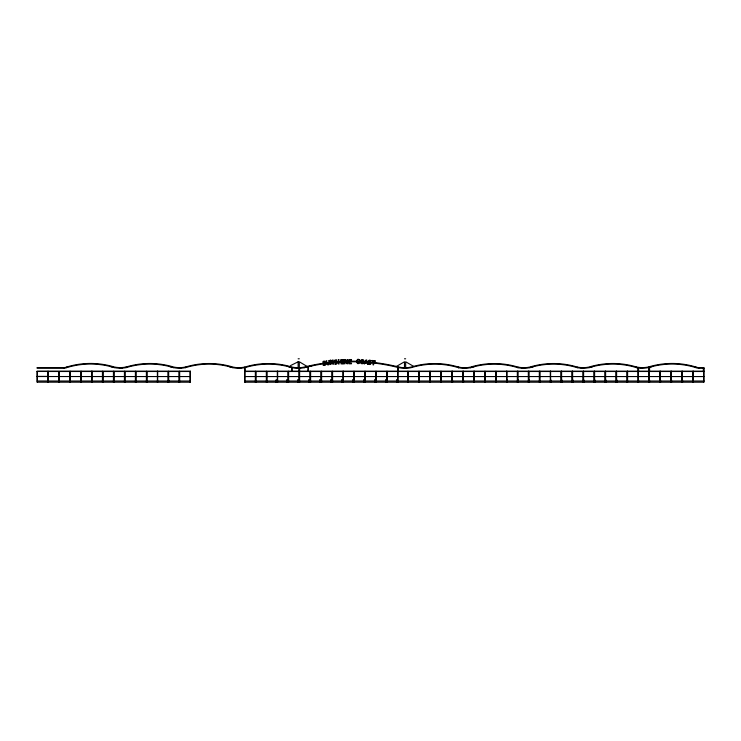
<?xml version="1.0" encoding="UTF-8"?>
<svg xmlns="http://www.w3.org/2000/svg" width="741" height="741" viewBox="0 0 741 741"><rect width="100%" height="100%" fill="white"/><g stroke="black" fill="none" stroke-linecap="round" stroke-linejoin="round"><path stroke-width="1.11" d="M703.95 368.184L698.883 368.184L698.883 367.592A7.725 7.725 0 0 1 695.91 366.999L692.187 365.961A81.556 81.556 0 0 0 648.245 367.036A29.381 29.381 0 0 1 636.612 367.036L632.888 365.989A81.556 81.556 0 0 0 588.947 367.073A29.381 29.381 0 0 1 577.313 367.073L573.59 366.026A81.556 81.556 0 0 0 529.648 367.11A29.381 29.381 0 0 1 518.015 367.101L514.291 366.063A81.556 81.556 0 0 0 470.35 367.147A29.381 29.381 0 0 1 458.716 367.138A81.547 81.547 0 0 0 410.894 367.138A29.381 29.381 0 0 1 399.26 367.128A193.651 193.651 0 0 0 303.949 367.138A29.399 29.399 0 0 1 299.105 367.693L298.132 367.712A29.362 29.362 0 0 1 292.325 367.138A81.556 81.556 0 0 0 248.383 366.054L244.65 367.101A29.381 29.381 0 0 1 233.026 367.101A81.556 81.556 0 0 0 189.085 366.026L185.352 367.064A29.381 29.381 0 0 1 173.727 367.064A81.556 81.556 0 0 0 129.786 365.989L126.053 367.027A29.381 29.381 0 0 1 114.429 367.027A81.556 81.556 0 0 0 70.488 365.952L66.764 366.99A7.725 7.725 0 0 1 63.791 367.582L37.05 367.582L37.05 368.175L63.791 368.203A7.725 7.725 0 0 0 66.764 367.61L70.627 366.526A81.01 81.01 0 0 1 114.299 367.61A30.011 30.011 0 0 0 126.183 367.61L126.053 367.027L126.053 367.647L129.925 366.563A81.01 81.01 0 0 1 173.589 367.647A30.011 30.011 0 0 0 185.472 367.647L185.352 367.064L185.352 367.675L189.224 366.591A81.01 81.01 0 0 1 232.887 367.675A30.011 30.011 0 0 0 244.771 367.675L244.65 367.101L244.65 382.199L703.95 382.199L703.95 367.592L698.883 367.592L699.467 368.184M698.883 368.212L698.883 368.184A7.725 7.725 0 0 1 695.91 367.619L692.038 366.536A81.01 81.01 0 0 0 648.375 367.619A30.011 30.011 0 0 1 636.491 367.619L636.612 367.036L636.612 367.656L632.74 366.573A81.01 81.01 0 0 0 589.076 367.656A30.011 30.011 0 0 1 577.193 367.656L577.313 367.073L577.313 367.684L573.441 366.6A81.01 81.01 0 0 0 529.778 367.684A30.011 30.011 0 0 1 517.894 367.684L518.015 367.11L518.015 367.721L514.143 366.638A81.01 81.01 0 0 0 470.479 367.721A30.011 30.011 0 0 1 458.596 367.721A81.01 81.01 0 0 0 411.023 367.712A30.011 30.011 0 0 1 399.14 367.712L391.341 365.906A193.114 193.114 0 0 0 304.069 367.712A30.011 30.011 0 0 1 292.186 367.712A81.01 81.01 0 0 0 248.522 366.628L244.65 367.712M396.704 366.267L404.493 361.775L404.475 367.712L405.67 367.712L405.67 361.775L413.497 366.286M290.537 365.582L298.206 361.775M291.741 367.712L292.037 371.204M299.021 368.008L299.614 367.925M470.479 367.721L474.351 366.638M529.778 367.684L533.65 366.6M589.076 367.656L592.948 366.573M648.375 367.619L652.247 366.536M304.069 367.712L311.868 365.906M122.228 368.138L120.237 368.203M181.526 368.175L179.535 368.24M240.825 368.203L238.834 368.268M300.124 368.24L298.132 368.305M298.141 358.801L299.299 358.801M404.484 358.801L405.651 358.801M649.283 367.341L648.69 367.341L648.69 371.204M292.037 367.592L291.741 371.204M244.65 371.204L703.95 371.204M37.069 371.473L48.063 371.473M48.054 371.5L190.363 371.5M244.65 371.5L703.95 371.5M37.069 376.409L47.757 376.409M37.069 376.53L190.363 376.558M244.65 376.558L703.95 376.558M37.365 380.985L48.063 380.985M48.35 381.013L59.048 381.013M59.363 381.013L70.062 381.013M70.358 381.013L81.056 381.013M81.353 381.013L102.74 381.013M103.036 381.013L113.734 381.013M114.031 381.013L124.729 381.013M124.997 381.013L135.696 381.013M135.992 381.013L146.69 381.013M146.987 381.013L168.383 381.013M168.67 381.013L179.368 381.013M179.665 381.013L190.363 381.013M244.947 381.013L255.645 381.013M255.941 381.013L266.64 381.013M266.936 381.013L407.939 381.013M408.235 381.013L418.934 381.013M419.304 381.013L429.993 381.013M430.289 381.013L440.988 381.013M441.284 381.013L451.982 381.013M452.279 381.013L484.957 381.013M485.235 381.013L495.933 381.013M496.229 381.013L703.95 381.013M642.438 368.212L640.437 368.147M583.139 368.249L581.148 368.184M523.841 368.286L521.849 368.212M464.542 368.314L462.551 368.249M288.314 366.628L292.186 367.712M229.015 366.591L232.887 367.675M169.717 366.563L173.589 367.647M110.428 366.526L114.299 367.61M307.061 366.406L299.299 361.775L299.318 367.712L298.132 367.712L298.132 361.775M63.791 367.582L63.791 368.203M703.654 367.897L703.654 382.199M703.357 368.175L703.357 371.204M695.91 366.999L695.91 367.619M693.252 371.204L693.252 382.199M692.955 371.204L692.955 382.199M692.659 371.5L692.659 382.199M682.563 379.938L682.563 382.199M682.266 371.204L682.266 382.199M681.961 371.204L681.961 382.199M681.664 371.5L681.664 382.199M671.568 379.938L671.568 382.199M671.272 371.204L671.272 382.199M670.976 371.204L670.976 382.199M670.679 371.5L670.679 382.199M660.574 379.938L660.574 382.199M660.277 371.204L660.277 382.199M659.981 371.204L659.981 382.199M659.685 371.5L659.685 382.199M649.579 371.204L649.579 367.23L648.986 367.23L648.986 382.199M649.579 379.938L649.579 382.199M649.283 367.23L649.283 382.199M648.69 371.5L648.69 382.199M638.594 371.204L638.594 367.879L637.992 367.879L637.992 382.199M638.594 379.938L638.594 382.199M638.288 367.879L638.288 382.199M627.599 371.204L627.599 382.199M627.303 371.204L627.303 382.199M627.006 371.5L627.006 382.199M616.901 379.938L616.901 382.199M616.605 371.204L616.605 382.199M616.308 371.204L616.308 382.199M616.012 371.5L616.012 382.199M605.906 379.938L605.906 382.199M605.61 371.204L605.61 382.199M605.314 371.204L605.314 382.199M605.017 371.5L605.017 382.199M594.921 379.938L594.921 382.199M594.615 371.204L594.597 382.199M594.319 371.204L594.301 382.199M594.023 371.5L594.023 382.199M583.908 379.938L583.908 382.199M583.602 371.204L583.602 382.199M583.334 371.204L583.334 382.199L583.306 379.938M583.037 371.5L583.037 382.199M572.913 379.938L572.913 382.199M572.617 371.204L572.617 382.199M572.311 371.204L572.321 382.199M572.015 371.5L572.015 382.199M561.919 379.938L561.919 382.199M561.595 371.204L561.595 382.199M561.317 371.204L561.298 382.199M561.011 371.5L561.011 382.199M550.896 379.938L550.896 382.199M550.6 371.204L550.6 382.199M550.6 380.059L550.6 382.199M550.322 371.204L550.304 382.199M539.902 371.204L539.902 382.199M539.624 371.204L539.605 382.199M539.328 371.5L539.328 382.199M529.204 379.938L529.204 382.199M528.907 371.204L528.907 382.199M528.629 371.204L528.611 382.199M528.333 371.5L528.333 382.199M518.209 379.938L518.209 382.199M517.913 371.204L517.913 382.199M517.635 371.204L517.616 382.199M517.338 371.5L517.338 382.199M507.224 379.938L507.224 382.199M506.927 371.204L506.946 382.199M506.649 371.204L506.631 382.199M496.229 371.5L496.229 382.199M495.933 371.204L495.933 382.199M495.636 371.5L495.636 382.199M485.235 371.5L485.235 382.199M484.957 371.204L484.938 382.199M484.642 371.5L484.642 382.199M474.24 371.204L474.24 382.199M473.944 371.204L473.944 382.199M473.666 371.5L473.666 382.199M463.551 379.938L463.551 382.199M463.255 371.204L463.255 382.199M462.977 371.204L462.958 382.199M462.68 371.5L462.68 382.199M452.556 379.938L452.556 382.199M452.26 371.204L452.279 382.199L452.26 379.938M451.982 371.204L451.982 382.199M451.686 371.5L451.686 382.199M441.284 371.5L441.284 382.199M440.988 371.204L440.988 382.199M440.691 371.5L440.691 382.199M430.289 371.5L430.289 382.199M429.993 371.204L429.993 382.199M429.697 371.5L429.697 382.199M419.304 371.5L419.304 382.199M419.008 371.204L419.008 382.199M418.637 371.5L418.637 382.199M408.235 371.5L408.235 382.199M407.939 371.204L407.939 382.199M407.643 371.5L407.643 382.199M398.278 371.204L398.278 367.295L397.685 367.24L397.685 371.204M397.982 367.24L397.982 382.199M397.685 371.5L397.685 382.199M397.241 379.938L397.241 382.199M396.944 379.938L396.944 382.199M396.648 379.938L396.648 382.199M387.293 371.5L387.293 382.199M386.997 371.204L386.997 382.199M386.7 371.5L386.7 382.199M386.256 379.938L386.256 382.199M385.959 379.938L385.959 382.199M385.653 379.938L385.653 382.199M376.298 371.5L376.298 382.199M376.002 371.204L376.002 382.199M375.706 371.5L375.706 382.199M375.261 379.938L375.261 382.199M374.965 379.938L374.965 382.199M374.668 379.938L374.668 382.199M365.304 371.5L365.304 382.199M365.007 371.204L365.007 382.199M364.683 371.5L364.683 382.199M364.266 379.938L364.266 382.199M363.97 379.938L363.97 382.199M363.674 379.938L363.674 382.199M354.281 371.5L354.281 382.199M353.985 371.204L353.985 382.199M353.689 371.5L353.689 382.199M353.272 379.938L353.272 382.199M352.975 379.938L352.938 382.199M352.642 379.938L352.642 382.199M343.287 371.204L343.287 382.199M342.99 371.204L342.99 382.199M342.24 379.938L342.24 382.199M341.944 379.938L341.962 382.199M341.666 379.938L341.666 382.199M332.589 371.5L332.589 382.199M332.292 371.204L332.292 382.199M331.996 371.5L331.996 382.199M331.264 379.938L331.264 382.199M330.968 379.938L331.014 382.199M330.718 379.938L330.718 382.199M321.603 371.5L321.603 382.199M321.307 371.204L321.307 382.199M321.001 371.5L321.001 382.199M320.325 379.938L320.325 382.199M320.019 379.938L320.01 382.199M319.714 379.938L319.714 382.199M310.609 371.5L310.609 382.199M310.312 371.204L310.312 382.199M310.016 371.5L310.016 382.199M309.321 379.938L309.321 382.199M309.016 379.938L309.016 382.199M308.719 379.938L308.719 382.199M308.265 371.204L308.265 366.702L307.969 371.204M299.614 382.199L299.614 367.888L299.021 367.888L299.021 382.199M299.318 367.888L299.318 382.199M298.317 379.938L298.317 382.199M298.021 379.938L298.03 382.199M297.734 379.938L297.734 382.199M288.62 371.5L288.62 382.199M288.323 371.204L288.323 382.199M288.027 371.5L288.027 382.199M287.332 379.938L287.332 382.199M287.036 379.938L287.036 382.199M286.739 379.938L286.739 382.199M277.634 371.204L277.634 382.199M277.329 371.204L277.329 382.199M276.337 379.938L276.337 382.199M276.041 379.938L276.041 382.199M266.936 371.5L266.936 382.199M266.64 371.204L266.64 382.199M266.343 371.5L266.343 382.199M255.941 371.5L255.941 382.199M255.645 371.204L255.645 382.199M255.349 371.5L255.349 382.199M244.947 371.204L244.65 367.592L244.891 371.204M244.947 371.5L244.947 382.199M190.066 371.5L190.066 382.199M179.665 371.5L179.665 382.199M179.368 371.204L179.368 382.199M179.072 371.5L179.072 382.199M168.679 379.938L168.679 382.199L168.67 371.5M168.383 371.204L168.383 382.199M168.077 371.5L168.077 382.199M157.685 371.204L157.685 382.199M157.388 371.204L157.388 382.199M146.987 371.5L146.987 382.199M146.69 371.204L146.69 382.199M146.394 371.5L146.394 382.199M135.992 371.5L135.992 382.199M135.696 371.204L135.696 382.199M135.399 371.5L135.399 382.199M124.997 371.5L125.007 382.199M124.729 371.204L124.729 382.199M124.432 371.5L124.432 382.199M114.031 371.5L114.031 382.199M113.734 371.204L113.734 382.199M113.438 371.5L113.438 382.199M103.036 371.5L103.045 382.199M102.74 371.204L102.74 382.199M102.443 371.5L102.443 382.199M92.051 371.204L92.051 382.199M91.754 371.204L91.754 382.199M81.353 371.5L81.353 382.199M81.056 371.204L81.056 382.199M80.76 371.5L80.76 382.199M70.358 371.5L70.358 382.199M70.062 371.204L70.062 382.199M69.765 371.5L69.765 382.199M66.764 366.99L66.764 367.61M59.363 371.5L59.373 382.199M59.067 371.5L59.048 382.199L59.067 379.938M58.752 371.5L58.752 382.199M48.35 371.5L48.36 382.199M48.063 371.176L48.063 382.199M47.757 371.473L47.757 382.171M37.365 371.473L37.365 382.171M359.663 362.636C355.856 367.128 356.05 355.736 359.7 360.321C356.43 357.523 356.301 365.332 359.663 362.636M334.46 360.876C336.145 363.275 338.461 362.942 334.663 363.97C337.525 365.461 338.498 361.145 335.21 361.432C335.191 359.848 338.98 360.228 335.219 359.931A1.352 1.352 0 0 0 334.626 360.432L334.46 360.876M368.592 361.154C370.852 363.905 371.611 363.627 368.268 363.988C370.806 365.989 372.566 361.932 369.277 361.599C369.564 360.033 373.205 361.108 369.564 360.126A1.352 1.352 0 0 0 368.888 360.506L368.592 361.154M325.327 364.09C325.447 365.934 322.492 363.775 323.187 365.285C326.151 366.591 326.827 362.219 323.567 362.72C323.447 361.136 327.244 361.265 323.474 361.228A1.352 1.352 0 0 0 322.909 361.765L323.178 363.183L325.327 364.09M329.578 363.544C328.782 366.962 324.567 363.386 326.244 360.811L326.8 360.756C325.438 365.878 331.107 365.294 328.726 360.561L329.291 360.506L329.578 363.544M363.544 361.784C360.534 367.406 360.997 355.949 363.544 361.784M360.432 361.163C359.404 365.304 365.915 364.09 363.887 360.478A1.621 1.621 0 0 0 363.109 359.709L361.238 359.82L360.432 361.163M372.056 360.469L372.001 360.969L373.408 361.117L373.001 364.831L373.566 364.896L373.973 361.182L375.391 361.339L375.437 360.839L372.056 360.469M458.716 367.138L458.596 367.721L458.716 367.138M365.267 362.933L364.202 364.016L366.045 359.941L366.73 360.015L367.731 364.377L366.878 363.099L365.267 362.933M366.313 360.552L365.47 362.469L366.767 362.599L366.313 360.552M330.838 360.209L330.041 360.293L330.486 364.507L331.014 364.452L330.634 360.821L332.876 364.257L333.506 364.192L333.061 359.978L332.533 360.033L332.885 363.368L330.838 360.209M338.841 359.746L338.276 359.774L338.507 364.007L339.072 363.979L338.98 362.321L340.925 362.21L341.017 363.877L341.582 363.84L341.351 359.617L340.786 359.644L340.897 361.71L338.952 361.821L338.841 359.746M343.676 359.598L342.027 359.663L342.583 360.07L342.713 363.442L342.194 363.896L343.833 363.831L343.278 363.414L343.148 360.052L343.676 359.598M345.315 359.552L344.519 359.552L344.519 363.794L345.037 363.794L345.037 360.135L346.918 363.794L347.548 363.794L347.548 359.552L347.02 359.552L347.02 362.905L345.315 359.552M351.503 359.542L348.844 359.542L348.844 363.785L351.503 363.785L351.503 363.285L349.409 363.285L349.409 361.71L351.354 361.71L351.354 361.21L349.409 361.21L349.409 360.043L351.503 360.043L351.503 359.542M190.363 371.204L37.069 371.176L37.069 382.171L190.363 382.199L190.363 371.204"/></g></svg>
